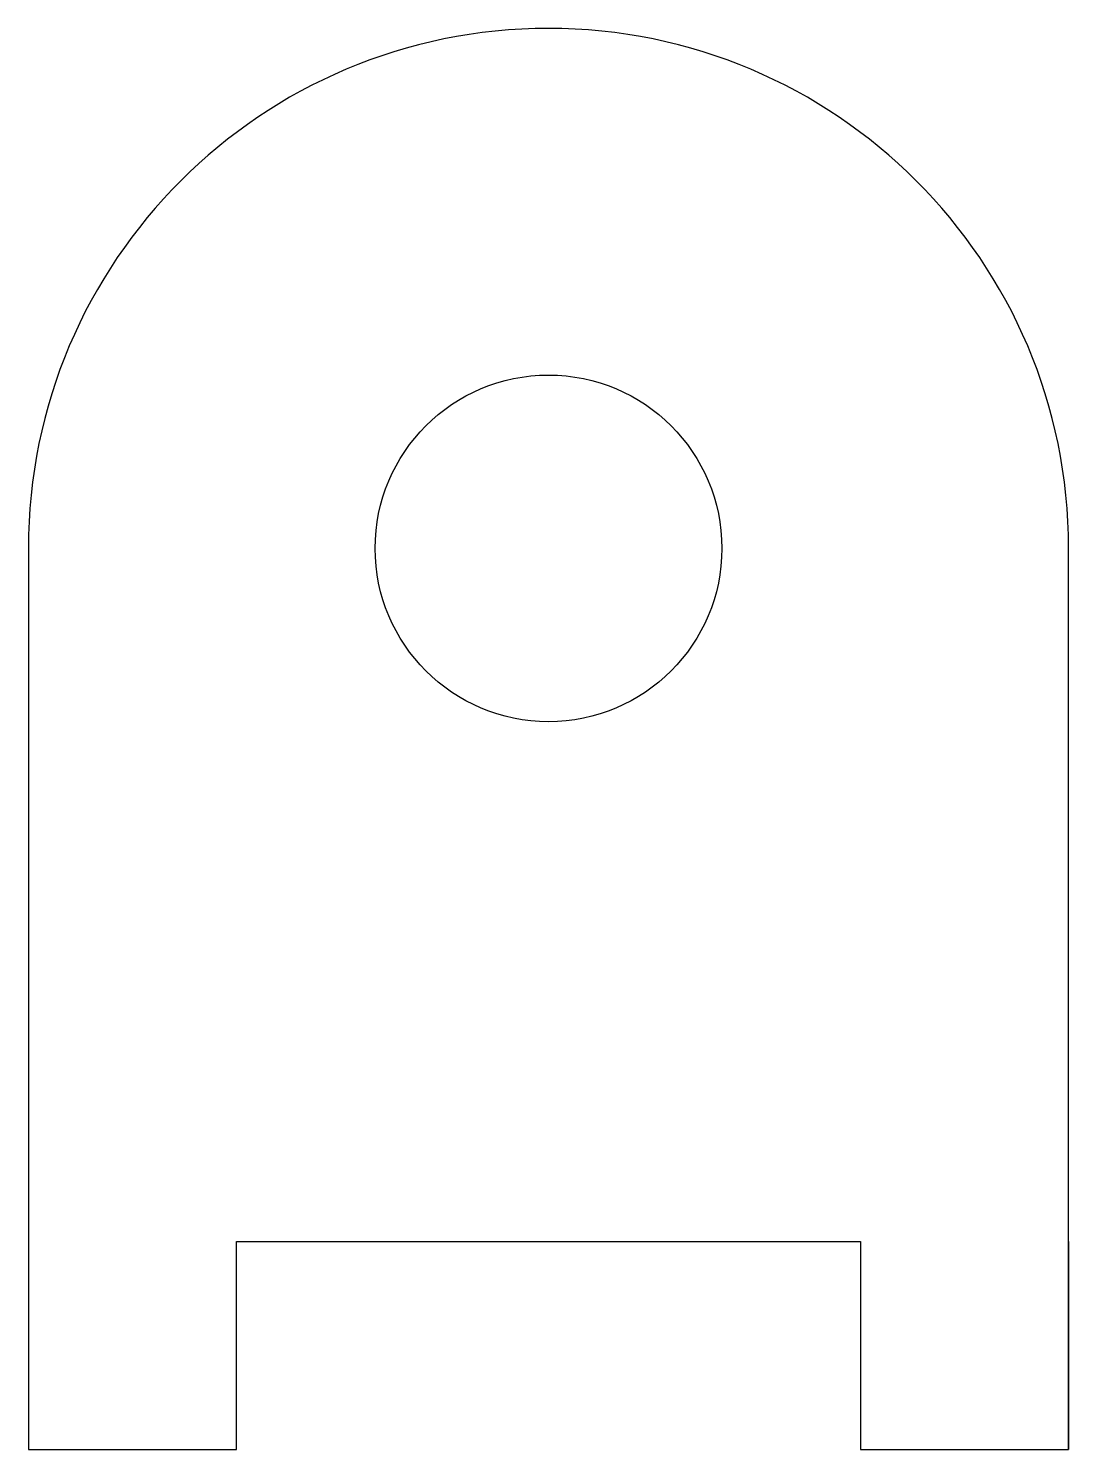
# Model space of a CAD drawing. Header units: millimetres. Extents: x 0 to 15, y 0 to 20.5.
import ezdxf

# ---------------------------------------------------------------- set-up
doc = ezdxf.new("R2010")
doc.units = ezdxf.units.MM

msp = doc.modelspace()

# ---------------------------------------------------------------- linework, layer by layer
for p, q in [((0, 3), (0, 0)), ((15, 3), (15, 0))]:
    msp.add_line(p, q)
msp.add_lwpolyline([(0, 0), (3, 0), (3, 3), (12, 3), (12, 0), (15, 0), (15, 13, 1), (0, 13)], format="xyb", close=True)
msp.add_lwpolyline([(0, 0), (3, 0), (3, 3), (12, 3), (12, 0), (15, 0), (15, 13, 1), (0, 13)], format="xyb", close=True)
msp.add_lwpolyline([(15, 0), (15, 13, 1), (0, 13), (0, 0)], format="xyb")
msp.add_lwpolyline([(3, 0), (3, 3), (12, 3), (12, 0)])
msp.add_circle((7.5, 13), 2.5)

doc.saveas('drawing.dxf')
